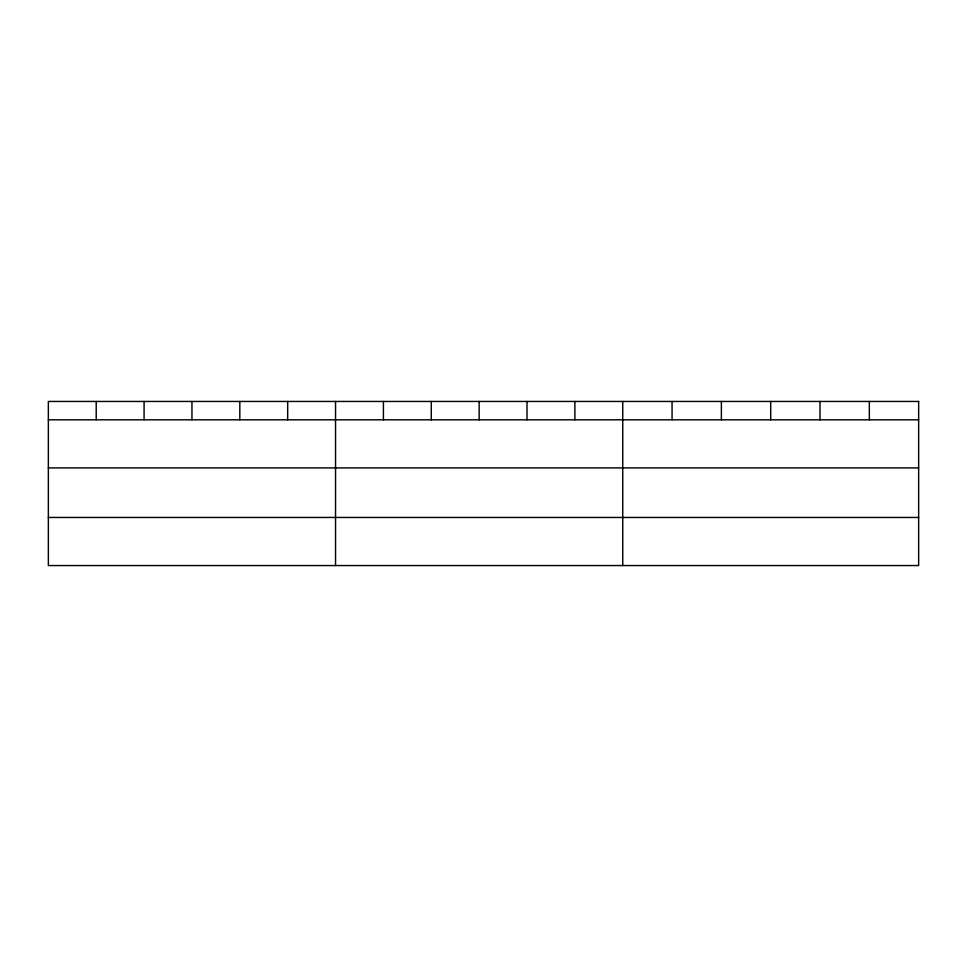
<?xml version="1.0" encoding="UTF-8"?>
<svg xmlns="http://www.w3.org/2000/svg" width="967" height="967" viewBox="0 0 967 967"><rect width="100%" height="100%" fill="white"/><g stroke="black" fill="none" stroke-linecap="round" stroke-linejoin="round"><path stroke-width="1.45" d="M48.35 419.811L918.65 419.811M48.35 467.907L918.65 467.907M48.35 517.454L918.65 517.454M869.333 401.45L869.333 419.811M820.016 401.45L820.016 419.811M770.699 401.45L770.699 419.811M721.382 401.45L721.382 419.811M672.065 401.45L672.065 419.811M622.748 401.45L622.748 565.55M574.882 401.45L574.882 419.811M527.015 401.45L527.015 419.811M479.148 401.45L479.148 419.811M431.282 401.45L431.282 419.811M383.416 401.45L383.416 419.811M335.549 401.45L335.549 565.55M287.683 401.45L287.683 419.811M239.816 401.45L239.816 419.811M191.95 401.45L191.95 419.811M144.083 401.45L144.083 419.811M96.216 401.45L96.216 419.811M918.65 401.45L48.35 401.45L48.35 565.55L918.65 565.55L918.65 401.45"/></g></svg>
